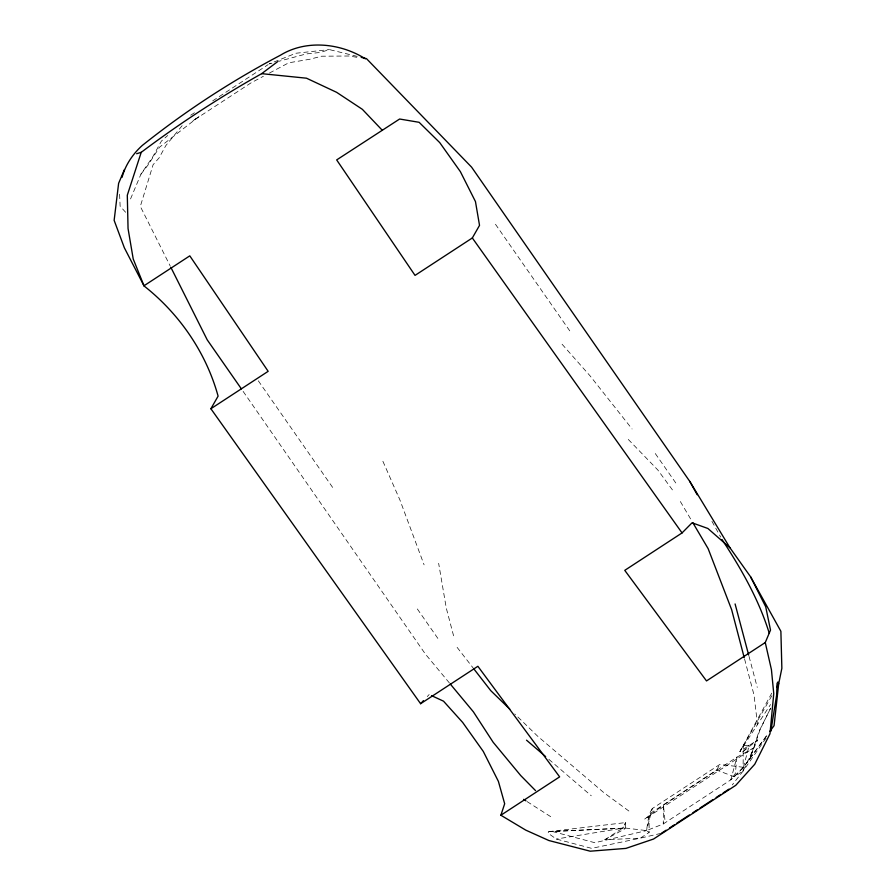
<?xml version="1.0" encoding="UTF-8"?>
<svg xmlns="http://www.w3.org/2000/svg" width="896" height="896" viewBox="0 0 896 896"><rect width="100%" height="100%" fill="white"/><g stroke="black" fill="none" stroke-linecap="round" stroke-linejoin="round"><path stroke-width="0.67" stroke-dasharray="4.48 3.36" d="M548.766 831.634L625.722 822.573L625.15 828.677L622.496 828.206L548.766 831.634L547.926 833.101L556.326 839.048L591.651 848.355L640.326 838.163L649.13 832.406L646.486 830.603L649.085 814.173L716.643 770.045L734.317 776.754L743.131 770.997L757.613 739.939L742.65 751.923L739.995 751.453L743.221 745.819L749.246 745.226L743.422 767.29L743.131 770.997L732.323 784.862M766.091 738.114L743.131 770.997L743.221 745.819M734.317 776.754L743.422 767.29L767.435 734.675L743.422 767.29L719.869 764.411L652.31 808.539L646.486 830.603L594.877 842.722L552.496 831.522L622.496 828.206L625.722 822.573L622.933 827.736L625.15 828.677L604.867 839.72L640.326 838.163L661.427 833.258M130.547 198.934L140.941 174.182L152.779 156.8L161.426 141.064L167.698 135.531M770.571 708.31L760.077 729.602L749.582 759.741L758.946 731.562L770.605 708.165M771.758 693.146L739.995 751.453L757.613 739.939M771.87 695.71L739.995 751.453L770.526 704.525M652.31 808.539L649.085 814.173L649.13 832.406M716.643 770.045L719.869 764.411M140.941 174.182L148.232 164.763L159.522 147.213L199.27 116.346L192.562 121.061L251.294 82.701L263.379 76.283M182.134 125.686L165.838 145.589L159.074 157.909L153.104 164.707L140.314 206.405L170.318 266.258M427.258 696.573L429.162 694.534M742.65 751.923L749.246 745.226M743.422 767.29L730.834 779.834L663.264 823.962L646.486 830.603L622.933 827.736M190.714 115.214L196.493 111.44M212.677 100.867L268.162 64.613M604.867 839.72L622.496 828.206L556.326 839.048M269.427 73.069L288.77 62.787L309.725 59.27L321.552 56.213L349.384 56L360.058 57.893M357.213 56.392L329.358 49.582L320.566 52.416L306.141 53.95L278.522 61.387M271.947 63.157L269.326 63.862L295.848 53.256L329.358 49.582M527.094 801.595L552.731 817.97M628.869 811.014L604.229 792.982L537.768 736.31L514.774 713.978M548.822 759.315L591.282 795.782M628.286 439.432L657.787 469.952L673.893 491.882M125.619 212.262L120.131 206.259L119.549 193.032M562.083 344.232L590.061 375.85L632.072 428.971M449.389 682.954L425.421 654.125L242.155 389.995M457.106 647.36L473.099 667.934M495.466 224.258L571.346 333.133M655.29 453.555L676.536 484.053M258.317 380.822L333.413 488.555M417.346 608.978L438.603 639.475M680.355 501.536L691.477 520.386M711.939 521.338L720.664 537.062M382.894 461.283L399.941 500.035L424.088 564.827M749.034 656.421L757.254 687.366M453.578 635.79L446.286 608.104L438.648 563.315M744.598 659.075L754.04 695.128L757.781 726.802M663.443 805.146L663.264 823.962L664.888 819.538L663.443 805.146L736.882 757.176L753.11 748.283L644.426 819.28L663.443 805.146M736.882 757.176L735.381 773.483L730.834 779.834L736.882 757.176"/><path stroke-width="1.34" d="M770.84 731.304L776.642 695.128L777.056 683.435L777.896 681.968L778.691 683.782L774.066 725.67L769.922 731.304M122.058 177.318C125.35 165.01 132.888 153.899 142.318 145.421C185.36 111.082 231.672 80.875 280.392 55.238C306.141 39.39 340.525 43.086 365.4 58.834M277.648 61.622L261.666 73.662A1171.587 1114.243 29.8 0 0 141.221 152.331L127.299 195.238L128.05 228.558L133.224 259L144.054 285.958C179.402 313.802 206.158 352.654 218.098 396.144L210.885 408.744L420.605 703.707L477.882 666.288L559.63 776.866L500.875 815.237L525.762 830.133L548.878 840.526L590.218 851.2L625.912 848.4L653.531 839.037L735.773 785.31L754.746 764.254L769.978 733.779L773.752 693.638L771.434 669.659L765.262 642.544L770.515 630.112L765.722 606.782L750.613 576.845L729.982 547.826L689.797 481.432L471.576 167.126L366.498 58.654L361.2 57.355M500.875 815.237L504.672 803.757L498.4 781.39L483.302 751.453L462.672 722.445L443.52 701.176L431.558 695.643M124.454 169.523L118.619 183.322L114.139 220.349L124.354 247.789L144.054 285.958M776.642 687.355L778.691 683.782L781.861 668.304L780.886 631.299L750.613 576.845M472.326 237.966L479.528 225.378L475.462 201.566L460.365 171.629L439.734 142.61L419.115 122.304L399.616 119.022L336.672 159.914L415.038 275.386L472.326 237.966L682.046 532.93L624.758 570.349L706.507 680.926L765.262 642.544M420.605 703.707L423.45 700.65M682.046 532.93L692.07 522.794L707.896 528.483L729.982 547.826M144.256 285.6L189.795 255.853L268.162 371.325L210.885 408.744M661.427 833.258L666.086 830.211M669.581 827.926L674.24 824.891M676.57 823.368L689.394 814.99M692.888 812.717L697.547 809.67M699.877 808.147L712.69 799.781M716.184 797.496L720.843 794.45M723.173 792.926L728.997 789.118M136.651 153.72L141.221 152.331M261.666 73.662L306.488 78.198L336.616 92.322L362.354 109.323L382.2 130.178M523.6 799.366L525.93 800.856M526.523 740.174L545.63 756.582M509.768 709.117L490.784 690.67L473.939 669.01M535.562 790.63L520.733 775.566L493.147 742.258L473.357 711.782L450.274 684.029M241.371 388.853L207.2 339.819L170.946 267.501M692.866 522.749L708.154 548.677L731.64 609.672L744.24 657.742M689.797 481.432L697.178 494.738M722.008 539.482C741.272 568.87 758.845 599.514 769.283 633.315M735.09 603.938L748.675 655.077"/></g></svg>
